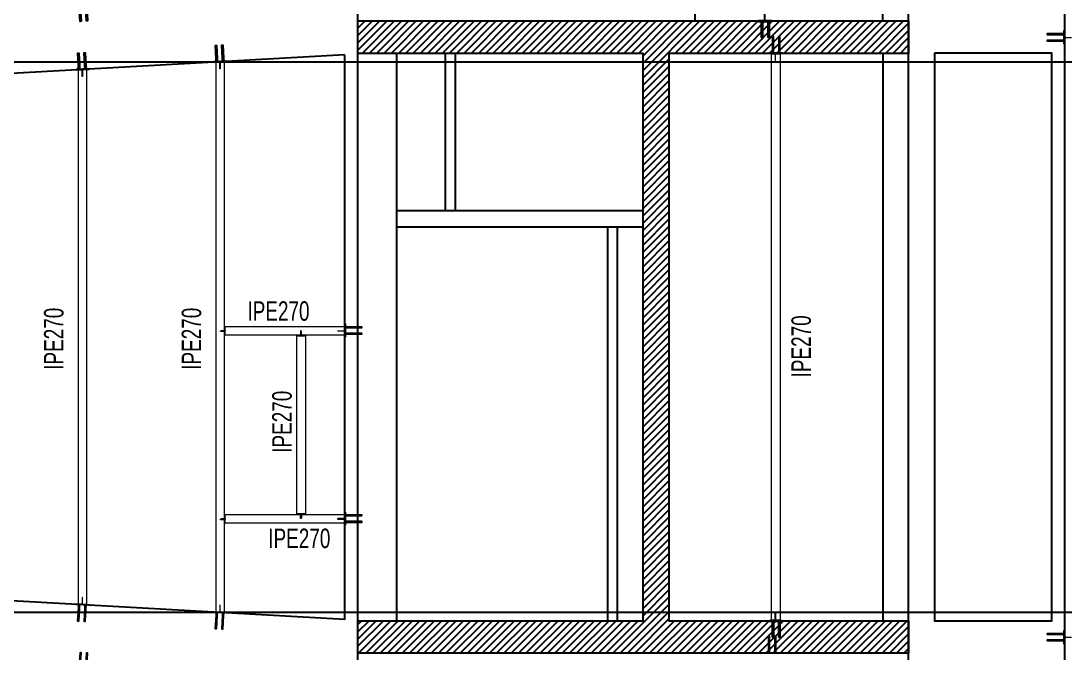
# Model space of a CAD drawing. Header units: millimetres. Extents: x -6598 to 74598, y -11659 to 33736.
# Drawn here: x 45798 to 61915, y 7870 to 17631 of the extents above; entities that cross this region are included whole.
import ezdxf

# ---------------------------------------------------------------- set-up
doc = ezdxf.new("R2010")
doc.units = ezdxf.units.MM
for name, color, linetype, lineweight in [('E_TEXTO', 3, 'Continuous', 9), ('E_VIGAS-1', 31, 'Continuous', 25), ('HCB-VIGAS', 4, 'Continuous', 15)]:
    doc.layers.add(name, color=color, linetype=linetype, lineweight=lineweight)
for name, color, linetype in [('HCB-ACH_PANT', 253, 'Continuous'), ('HCB-EJES', 1, 'Continuous'), ('HCB-PLATINAS', 5, 'Continuous'), ('HCB_PANTALLAS', 6, 'Continuous')]:
    doc.layers.add(name, color=color, linetype=linetype)
doc.styles.add('Arial Narrow_1', font='', dxfattribs={"width": 0.85, "height": 0.3})
doc.styles.get('Arial Narrow_1').set_extended_font_data('Arial Narrow')

msp = doc.modelspace()

# ---------------------------------------------------------------- hatches: boundary and pattern name
at = {"layer": 'HCB-ACH_PANT'}
h = msp.add_hatch(dxfattribs=at)
h.set_pattern_fill('ANSI31', color=256, scale=25)
h.set_pattern_definition([(45, (-21179.4, -55448.73), (-56.1266, 56.1266), [])])
h.paths.add_polyline_path([(59500.2, 7870.3), (51000.2, 7870.3), (51000.2, 8370.3), (55400.2, 8370.3), (55400.2, 17130.3), (51000.2, 17130.3), (51000.2, 17630.3), (59500.2, 17630.3), (59500.2, 17130.3), (55800.2, 17130.3), (55800.2, 8370.3), (59500.2, 8370.3)])

# ---------------------------------------------------------------- linework, layer by layer
at = {"layer": 'E_VIGAS-1', "color": 30, "true_color": 0xf26722}
for p, q in [((51600.1, 8370.2), (51600.1, 17130.1)), ((59100.1, 17130.2), (59100.1, 8370.2)), ((55400.2, 14697.9), (51600.2, 14697.9)), ((55400.2, 14447.9), (51600.2, 14447.9)), ((54852.1, 14447.9), (54851.9, 8367.9)), ((55002.1, 14447.9), (55001.9, 8367.9))]:
    msp.add_line(p, q, dxfattribs=at)
for points in [[(61910.1, 26585.6), (6100.1, 26585.6), (6100.1, -1095.8), (61910.1, -1095.9)], [(50800.1, 17106.6), (42800.1, 16661.1), (42800.1, 8840.8), (50800.1, 8393.9)], [(59900.3, 17132.5), (59900.3, 8370.1), (61710.1, 8370.1), (61710.1, 17132.5)]]:
    msp.add_lwpolyline(points, close=True, dxfattribs=at)
for points in [[(59100.3, 17630.3), (59100.3, 24900), (51396.9, 24898.8), (51578.6, 18130.1), (56200.1, 18130.1), (56200.1, 17630.2)], [(52500.2, 17127.8), (52500.2, 14697.9), (52350.2, 14697.9), (52350.2, 17127.8)]]:
    msp.add_lwpolyline(points, dxfattribs=at)
at = {"layer": 'HCB-EJES'}
for p, q in [((51000.1, -5780.2), (51000.1, 31280.5)), ((59500.1, -5780.2), (59500.1, 31280.5)), ((-5098.2, 17000), (73098.4, 17000)), ((-5098.2, 8500), (73098.4, 8500))]:
    msp.add_line(p, q, dxfattribs=at)
at = {"layer": 'HCB-PLATINAS', "color": 5}
for points in [[(46701.2, 17872.4), (46704.7, 17874.1), (46708.4, 17872.8), (46710.5, 17872.1), (46713.1, 17866.5), (46715.2, 17829.1), (46726.6, 17624.9), (46710.6, 17624), (46699.2, 17828.2), (46697.2, 17865.7), (46699.2, 17871.4)], [(46801, 17877.9), (46804.5, 17879.6), (46808.2, 17878.3), (46810.3, 17877.6), (46813, 17872.1), (46815.1, 17834.7), (46826.4, 17630.5), (46810.5, 17629.6), (46799.1, 17833.8), (46797, 17871.2), (46799, 17877)], [(57233.9, 17622.7), (57237.5, 17624.2), (57241.2, 17622.7), (57243.2, 17621.9), (57245.5, 17616.2), (57245.5, 17578.7), (57245.5, 17374.2), (57229.5, 17374.2), (57229.5, 17578.7), (57229.5, 17616.2), (57231.9, 17621.9)], [(57333.9, 17622.7), (57337.5, 17624.2), (57341.2, 17622.7), (57343.2, 17621.9), (57345.5, 17616.2), (57345.5, 17578.7), (57345.5, 17374.2), (57329.5, 17374.2), (57329.5, 17578.7), (57329.5, 17616.2), (57331.9, 17621.9)], [(61892.7, 17429.8), (61894.2, 17426.2), (61892.7, 17422.5), (61891.9, 17420.5), (61886.2, 17418.2), (61848.7, 17418.2), (61644.2, 17418.2), (61644.2, 17434.2), (61848.7, 17434.2), (61886.2, 17434.2), (61891.9, 17431.8)], [(48824.8, 17004.1), (48821.2, 17002.4), (48817.5, 17003.7), (48815.5, 17004.5), (48812.8, 17010), (48810.7, 17047.4), (48799.4, 17251.6), (48815.4, 17252.5), (48826.7, 17048.3), (48828.8, 17010.9), (48826.8, 17005.1)], [(48924.6, 17009.7), (48921.1, 17008), (48917.4, 17009.3), (48915.3, 17010), (48912.7, 17015.5), (48910.6, 17052.9), (48899.3, 17257.1), (48915.3, 17258), (48926.6, 17053.8), (48928.6, 17016.4), (48926.6, 17010.6)], [(57400.8, 17137.6), (57404.4, 17136.1), (57408.1, 17137.6), (57410.1, 17138.5), (57412.4, 17144.1), (57412.4, 17181.6), (57412.4, 17386.1), (57396.4, 17386.1), (57396.4, 17181.6), (57396.4, 17144.1), (57398.8, 17138.5)], [(57500.8, 17137.6), (57504.4, 17136.1), (57508.1, 17137.6), (57510.1, 17138.5), (57512.4, 17144.1), (57512.4, 17181.6), (57512.4, 17386.1), (57496.4, 17386.1), (57496.4, 17181.6), (57496.4, 17144.1), (57498.8, 17138.5)], [(61892.7, 17329.8), (61894.2, 17326.2), (61892.7, 17322.5), (61891.9, 17320.5), (61886.2, 17318.2), (61848.7, 17318.2), (61644.2, 17318.2), (61644.2, 17334.2), (61848.7, 17334.2), (61886.2, 17334.2), (61891.9, 17331.8)], [(46700.3, 16885.8), (46696.8, 16884.1), (46693.1, 16885.4), (46691, 16886.2), (46688.4, 16891.7), (46686.3, 16929.1), (46675, 17133.3), (46691, 17134.2), (46702.3, 16930), (46704.3, 16892.6), (46702.3, 16886.8)], [(46800.2, 16891.4), (46796.6, 16889.7), (46793, 16891), (46790.9, 16891.7), (46788.2, 16897.2), (46786.1, 16934.6), (46774.8, 17138.8), (46790.8, 17139.7), (46802.1, 16935.5), (46804.2, 16898.1), (46802.2, 16892.3)], [(50807.6, 12897.9), (50806.1, 12901.5), (50807.6, 12905.1), (50808.4, 12907.1), (50814.1, 12909.5), (50851.6, 12909.5), (51056.1, 12909.5), (51056.1, 12893.5), (50851.6, 12893.5), (50814.1, 12893.5), (50808.4, 12895.8)], [(50807.6, 12897.9), (50806.1, 12901.5), (50807.6, 12905.1), (50808.4, 12907.1), (50814.1, 12909.5), (50851.6, 12909.5), (51056.1, 12909.5), (51056.1, 12893.5), (50851.6, 12893.5), (50814.1, 12893.5), (50808.4, 12895.8)], [(50807.6, 12897.9), (50806.1, 12901.5), (50807.6, 12905.1), (50808.4, 12907.1), (50814.1, 12909.5), (50851.6, 12909.5), (51056.1, 12909.5), (51056.1, 12893.5), (50851.6, 12893.5), (50814.1, 12893.5), (50808.4, 12895.8)], [(50807.6, 12797.9), (50806.1, 12801.5), (50807.6, 12805.1), (50808.4, 12807.1), (50814.1, 12809.5), (50851.6, 12809.5), (51056.1, 12809.5), (51056.1, 12793.5), (50851.6, 12793.5), (50814.1, 12793.5), (50808.4, 12795.8)], [(50807.6, 12797.9), (50806.1, 12801.5), (50807.6, 12805.1), (50808.4, 12807.1), (50814.1, 12809.5), (50851.6, 12809.5), (51056.1, 12809.5), (51056.1, 12793.5), (50851.6, 12793.5), (50814.1, 12793.5), (50808.4, 12795.8)], [(50807.6, 12797.9), (50806.1, 12801.5), (50807.6, 12805.1), (50808.4, 12807.1), (50814.1, 12809.5), (50851.6, 12809.5), (51056.1, 12809.5), (51056.1, 12793.5), (50851.6, 12793.5), (50814.1, 12793.5), (50808.4, 12795.8)], [(50807.6, 9993.7), (50806.1, 9997.3), (50807.6, 10001), (50808.4, 10003), (50814.1, 10005.3), (50851.6, 10005.3), (51056.1, 10005.3), (51056.1, 9989.3), (50851.6, 9989.3), (50814.1, 9989.3), (50808.4, 9991.7)], [(50807.6, 9993.7), (50806.1, 9997.3), (50807.6, 10001), (50808.4, 10003), (50814.1, 10005.3), (50851.6, 10005.3), (51056.1, 10005.3), (51056.1, 9989.3), (50851.6, 9989.3), (50814.1, 9989.3), (50808.4, 9991.7)], [(50807.6, 9993.7), (50806.1, 9997.3), (50807.6, 10001), (50808.4, 10003), (50814.1, 10005.3), (50851.6, 10005.3), (51056.1, 10005.3), (51056.1, 9989.3), (50851.6, 9989.3), (50814.1, 9989.3), (50808.4, 9991.7)], [(50807.6, 9893.7), (50806.1, 9897.3), (50807.6, 9901), (50808.4, 9903), (50814.1, 9905.3), (50851.6, 9905.3), (51056.1, 9905.3), (51056.1, 9889.3), (50851.6, 9889.3), (50814.1, 9889.3), (50808.4, 9891.7)], [(50807.6, 9893.7), (50806.1, 9897.3), (50807.6, 9901), (50808.4, 9903), (50814.1, 9905.3), (50851.6, 9905.3), (51056.1, 9905.3), (51056.1, 9889.3), (50851.6, 9889.3), (50814.1, 9889.3), (50808.4, 9891.7)], [(50807.6, 9893.7), (50806.1, 9897.3), (50807.6, 9901), (50808.4, 9903), (50814.1, 9905.3), (50851.6, 9905.3), (51056.1, 9905.3), (51056.1, 9889.3), (50851.6, 9889.3), (50814.1, 9889.3), (50808.4, 9891.7)], [(46699.2, 8615.5), (46695.6, 8617.2), (46691.9, 8615.9), (46689.9, 8615.1), (46687.2, 8609.6), (46685.1, 8572.2), (46673.8, 8368), (46689.8, 8367.1), (46701.1, 8571.3), (46703.2, 8608.7), (46701.2, 8614.5)], [(46799, 8609.9), (46795.5, 8611.6), (46791.8, 8610.3), (46789.7, 8609.6), (46787, 8604.1), (46785, 8566.7), (46773.7, 8362.5), (46789.7, 8361.6), (46801, 8565.8), (46803, 8603.2), (46801, 8609)], [(48824.2, 8496.7), (48820.6, 8498.4), (48816.9, 8497.1), (48814.8, 8496.4), (48812.2, 8490.9), (48810.1, 8453.5), (48798.8, 8249.3), (48814.8, 8248.4), (48826.1, 8452.6), (48828.2, 8490), (48826.1, 8495.8)], [(48924, 8491.2), (48920.5, 8492.9), (48916.8, 8491.6), (48914.7, 8490.9), (48912, 8485.4), (48910, 8447.9), (48898.7, 8243.7), (48914.6, 8242.9), (48925.9, 8447), (48928, 8484.5), (48926, 8490.3)], [(57400.8, 8362.7), (57404.4, 8364.2), (57408.1, 8362.7), (57410.1, 8361.9), (57412.4, 8356.2), (57412.4, 8318.7), (57412.4, 8114.2), (57396.4, 8114.2), (57396.4, 8318.7), (57396.4, 8356.2), (57398.8, 8361.9)], [(57500.8, 8362.7), (57504.4, 8364.2), (57508.1, 8362.7), (57510.1, 8361.9), (57512.4, 8356.2), (57512.4, 8318.7), (57512.4, 8114.2), (57496.4, 8114.2), (57496.4, 8318.7), (57496.4, 8356.2), (57498.8, 8361.9)], [(57340.3, 7877.8), (57343.9, 7876.3), (57347.5, 7877.8), (57349.6, 7878.6), (57351.9, 7884.3), (57351.9, 7921.8), (57351.9, 8126.3), (57335.9, 8126.3), (57335.9, 7921.8), (57335.9, 7884.3), (57338.2, 7878.6)], [(57440.3, 7877.8), (57443.9, 7876.3), (57447.5, 7877.8), (57449.6, 7878.6), (57451.9, 7884.3), (57451.9, 7921.8), (57451.9, 8126.3), (57435.9, 8126.3), (57435.9, 7921.8), (57435.9, 7884.3), (57438.2, 7878.6)], [(61892.7, 8169.8), (61894.2, 8166.1), (61892.7, 8162.5), (61891.9, 8160.5), (61886.2, 8158.1), (61848.7, 8158.1), (61644.2, 8158.1), (61644.2, 8174.1), (61848.7, 8174.1), (61886.2, 8174.1), (61891.9, 8171.8)], [(61892.7, 8069.8), (61894.2, 8066.1), (61892.7, 8062.5), (61891.9, 8060.5), (61886.2, 8058.1), (61848.7, 8058.1), (61644.2, 8058.1), (61644.2, 8074.1), (61848.7, 8074.1), (61886.2, 8074.1), (61891.9, 8071.8)], [(46701, 7628.8), (46704.6, 7627.1), (46708.3, 7628.4), (46710.3, 7629.2), (46713, 7634.7), (46715.1, 7672.1), (46726.4, 7876.3), (46710.4, 7877.2), (46699.1, 7673), (46697, 7635.6), (46699, 7629.8)], [(46800.9, 7623.3), (46804.4, 7621.6), (46808.1, 7622.9), (46810.2, 7623.6), (46812.8, 7629.1), (46814.9, 7666.6), (46826.2, 7870.8), (46810.2, 7871.7), (46798.9, 7667.5), (46796.9, 7630), (46798.9, 7624.2)]]:
    msp.add_lwpolyline(points, close=True, dxfattribs=at)
at = {"layer": 'HCB-PLATINAS', "color": 4}
for points in [[(57183.4, 17624.2), (57383.4, 17624.2), (57383.4, 17630.2), (57183.4, 17630.2)], [(61894.2, 17480.3), (61894.2, 17280.3), (61900.2, 17280.3), (61900.2, 17480.3)], [(57350.3, 17136.1), (57550.3, 17136.1), (57550.3, 17130.1), (57350.3, 17130.1)], [(48975.1, 17011), (48775.4, 16999.9), (48775.7, 16993.9), (48975.4, 17005)], [(46850.7, 16892.6), (46651, 16881.6), (46651.3, 16875.6), (46851, 16886.7)], [(50806.1, 12747.4), (50806.1, 12947.4), (50800.1, 12947.4), (50800.1, 12747.4)], [(50806.1, 12747.4), (50806.1, 12947.4), (50800.1, 12947.4), (50800.1, 12747.4)], [(50806.1, 12747.4), (50806.1, 12947.4), (50800.1, 12947.4), (50800.1, 12747.4)], [(50806.1, 9843.2), (50806.1, 10043.2), (50800.1, 10043.2), (50800.1, 9843.2)], [(50806.1, 9843.2), (50806.1, 10043.2), (50800.1, 10043.2), (50800.1, 9843.2)], [(50806.1, 9843.2), (50806.1, 10043.2), (50800.1, 10043.2), (50800.1, 9843.2)], [(46849.5, 8608.7), (46649.8, 8619.7), (46650.1, 8625.7), (46849.8, 8614.6)], [(48974.5, 8489.9), (48774.8, 8501), (48775.1, 8507), (48974.8, 8495.9)], [(57350.3, 8364.2), (57550.3, 8364.2), (57550.3, 8370.2), (57350.3, 8370.2)], [(61894.2, 8220.2), (61894.2, 8020.2), (61900.2, 8020.2), (61900.2, 8220.2)], [(57289.8, 7876.3), (57489.8, 7876.3), (57489.8, 7870.3), (57289.8, 7870.3)]]:
    msp.add_lwpolyline(points, close=True, dxfattribs=at)
at = {"layer": 'HCB-VIGAS'}
for points in [[(57274.1, 17630.2), (57274.1, 17740.2), (57280.1, 17740.2), (57280.1, 17630.2)], [(61900.2, 17375.9), (62010.2, 17375.9), (62010.2, 17369.9), (61900.2, 17369.9)], [(57382.7, 17120.2), (57517.7, 17120.2), (57518.1, 8380.2), (57383.1, 8380.2)], [(57441, 17130.1), (57441, 17020.1), (57447, 17020.1), (57447, 17130.1)], [(48807.6, 8515.2), (48942.6, 8507.7), (48942.6, 16993.2), (48807.9, 16985.7)], [(48872.4, 16999.3), (48872.4, 16888.7), (48866.4, 16888.7), (48866.4, 16998.9)], [(46682.6, 8634), (46817.6, 8626.4), (46817.6, 16874.9), (46682.9, 16867.4)], [(46747.8, 16880.9), (46747.9, 16770.4), (46741.9, 16770.4), (46741.9, 16880.6)], [(50789.9, 12780.2), (48952.6, 12780.2), (48952.6, 12915.2), (50789.9, 12915.2)], [(48878.7, 12834.6), (48878.7, 12844.6), (48942.6, 12844.6), (48942.6, 12834.6)], [(48952.6, 12850.8), (48952.6, 12844.6), (48888.4, 12844.6), (48888.4, 12850.8)], [(50192.4, 10021), (50057.4, 10021), (50057.4, 12770.1), (50192.4, 12770.1)], [(50121.8, 12844.4), (50111.8, 12844.4), (50111.8, 12780.2), (50121.8, 12780.2)], [(50121.8, 12770.2), (50128, 12770.2), (50128, 12834.5), (50121.8, 12834.5)], [(50800.1, 12844.4), (50800.1, 12838.4), (50790.1, 12838.4), (50690.1, 12838.4), (50690.1, 12844.4), (50790.1, 12844.4)], [(50800.1, 12844.4), (50800.1, 12838.4), (50790.1, 12838.4), (50690.1, 12838.4), (50690.1, 12844.4), (50790.1, 12844.4)], [(50800.1, 12844.4), (50800.1, 12838.4), (50790.1, 12838.4), (50690.1, 12838.4), (50690.1, 12844.4), (50790.1, 12844.4)], [(50790, 9876), (48952.7, 9876.1), (48952.7, 10011.1), (50790, 10011)], [(50121.8, 9946.8), (50111.8, 9946.8), (50111.8, 10011), (50121.8, 10011)], [(50121.8, 10021), (50128, 10021), (50128, 9956.7), (50121.8, 9956.7)], [(48878.8, 9930.5), (48878.8, 9940.5), (48942.7, 9940.5), (48942.7, 9930.5)], [(48952.7, 9946.7), (48952.7, 9940.5), (48888.5, 9940.5), (48888.5, 9946.7)], [(50800.1, 9955.4), (50800.1, 9949.4), (50790.1, 9949.4), (50690.1, 9949.4), (50690.1, 9955.4), (50790.1, 9955.4)], [(50800.1, 9955.4), (50800.1, 9949.4), (50790.1, 9949.4), (50690.1, 9949.4), (50690.1, 9955.4), (50790.1, 9955.4)], [(50800.1, 9940.2), (50800.1, 9934.2), (50790.1, 9934.2), (50690.1, 9934.2), (50690.1, 9940.2), (50790.1, 9940.2)], [(46747.3, 8620.3), (46747.3, 8730.9), (46741.3, 8730.9), (46741.3, 8620.7)], [(48872.3, 8501.6), (48872.3, 8612.1), (48866.3, 8612.1), (48866.3, 8501.9)], [(57441, 8370.2), (57441, 8480.2), (57447, 8480.2), (57447, 8370.2)], [(61900.2, 8115.9), (62010.2, 8115.9), (62010.2, 8109.9), (61900.2, 8109.9)]]:
    msp.add_lwpolyline(points, close=True, dxfattribs=at)
for points in [[(48808.1, 17000), (48808.1, 17000)], [(48808.1, 16995.7), (48808.1, 16995.7)]]:
    msp.add_lwpolyline(points, dxfattribs=at)
at = {"layer": 'HCB_PANTALLAS'}
msp.add_lwpolyline([(59500.2, 7870.3), (51000.2, 7870.3), (51000.2, 8370.3), (55400.2, 8370.3), (55400.2, 17130.3), (51000.2, 17130.3), (51000.2, 17630.3), (59500.2, 17630.3), (59500.2, 17130.3), (55800.2, 17130.3), (55800.2, 8370.3), (59500.2, 8370.3)], close=True, dxfattribs=at)

# ---------------------------------------------------------------- texts
at = {"layer": 'E_TEXTO', "insert": (49294.5, 13301.7), "char_height": 300, "width": 1206.139, "attachment_point": 1, "style": 'Arial Narrow_1'}
msp.add_mtext('IPE270', dxfattribs=at)
at = {"layer": 'E_TEXTO', "char_height": 300, "width": 1206.139, "attachment_point": 1, "style": 'Arial Narrow_1'}
for insert, rotation in [((46155.3, 12244.5), 90), ((48280.3, 12244.6), 90), ((57690.6, 12127.1), 90), ((49677.3, 10963.1), 90), ((49616.1, 9792.7), 0.0001)]:
    msp.add_mtext('IPE270', dxfattribs=dict(at, insert=insert, rotation=rotation))

doc.saveas('drawing.dxf')
